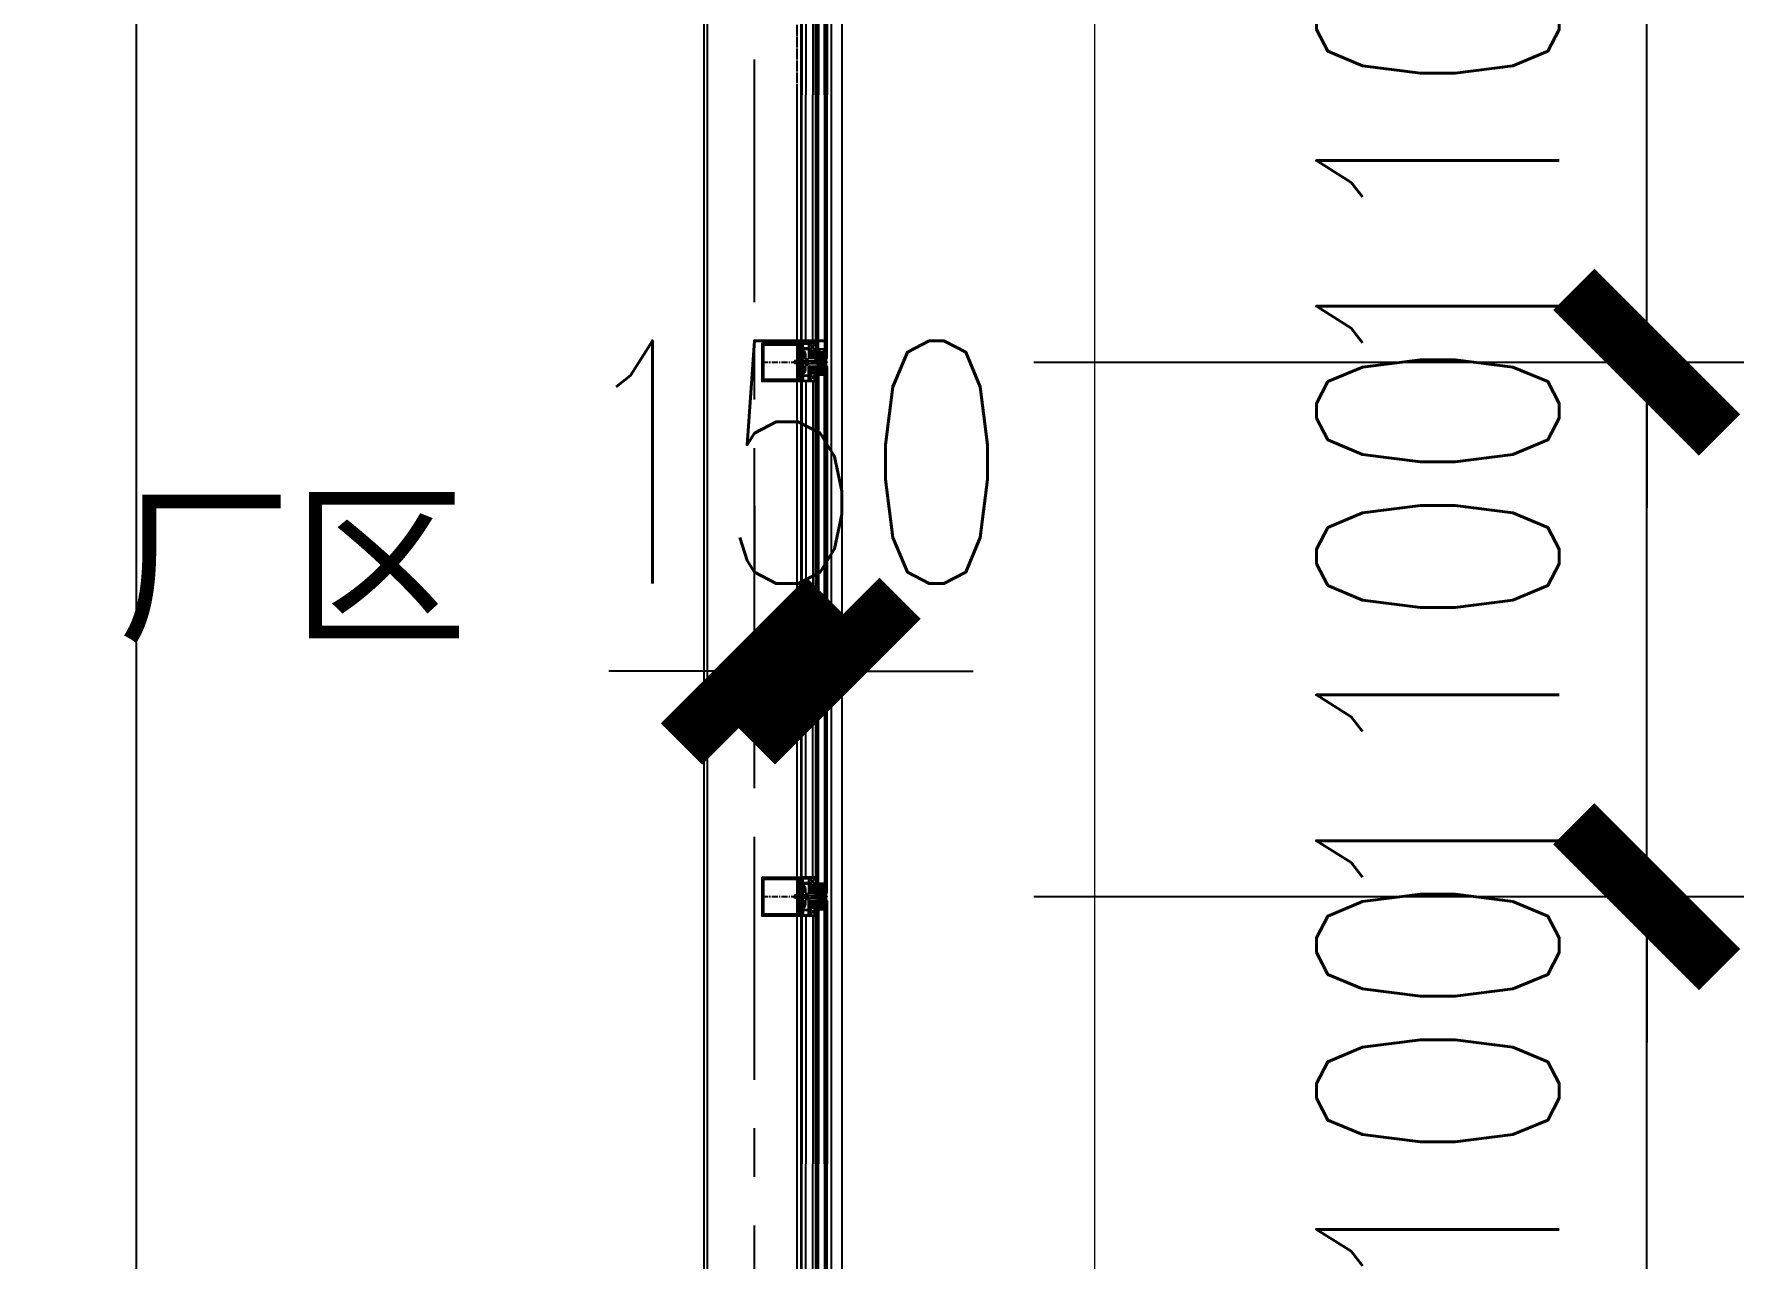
# Model space of a CAD drawing. Extents: x 220580 to 2027826, y -309201 to 71987.
# Drawn here: x 372753 to 376273, y -161125 to -158604 of the extents above; entities that cross this region are included whole.
import ezdxf
from ezdxf.enums import TextEntityAlignment as Align

# ---------------------------------------------------------------- set-up
doc = ezdxf.new("R2010")
doc.units = 0
for name, pattern in [('AUSGEZOGEN', [0]), ('CENTER', [2, 1.25, -0.25, 0.25, -0.25]), ('ZN-CENTER', [2, 1.25, -0.25, 0.25, -0.25]), ('ZN-DASH', [0.35, 0.25, -0.1])]:
    doc.linetypes.add(name, pattern=pattern)
for name, color, linetype in [('!ZN1-填充-8', 8, 'Continuous'), ('!ZN3-玻璃幕墙-4', 4, 'Continuous'), ('!ZN4-辅助材料-1', 1, 'Continuous'), ('!ZN4-配件-11', 11, 'Continuous'), ('!ZN5-钢材投影-40', 40, 'Continuous'), ('!ZN5-铝材投影-112', 112, 'Continuous'), ('!ZN5-铝材断面-6', 6, 'Continuous'), ('!ZN6-虚线-8', 8, 'ZN-DASH'), ('1 轴线 辅助线', 1, 'CENTER'), ('2钢材断面', 2, 'Continuous'), ('3符号', 173, 'Continuous'), ('A_Hatch', 8, 'Continuous'), ('DIM', 173, 'Continuous'), ('PUB_TEXT', 7, 'Continuous'), ('ZX', 240, 'CENTER'), ('型材截面颜色', 253, 'Continuous')]:
    doc.layers.add(name, color=color, linetype=linetype)
for name, color, linetype, lineweight in [('0CABR-填充', 8, 'Continuous', 5), ('0CABR-密封材料、垫片', 195, 'Continuous', 9), ('0填充', 8, 'Continuous', 13), ('彩钢板', 6, 'Continuous', 15)]:
    doc.layers.add(name, color=color, linetype=linetype, lineweight=lineweight)
doc.styles.add('DHTEXT-1', font='ROMANS.shx', dxfattribs={"width": 0.7, "bigfont": 'CHINESE.shx'})
doc.styles.add('图框', font='')
doc.styles.get('图框').set_extended_font_data('SimSun')
doc.dimstyles.new('ZN200', dxfattribs={"dimscale": 200, "dimtxt": 2.5, "dimasz": 1.5, "dimexe": 1, "dimexo": 2, "dimgap": 0.9, "dimtad": 1, "dimdec": 0, "dimdsep": 46, "dimtxsty": 'DHTEXT-1', "dimblk": 'ARCHTICK', "dimcen": 2.5, "dimclrd": 173, "dimclre": 173, "dimclrt": 7, "dimazin": 2, "dimtfac": 1, "dimtdec": 0, "dimtix": 1, "dimtmove": 2, "dimatfit": 3, "dimfxl": 0, "dimtolj": 1, "dimtzin": 0, "dimarcsym": 0})
pattern_1 = [(0, (104147.1523, 29987.512), (0.79375, 1.5875), [0, -1.5875])]
pattern_2 = [(45, (104147.1523, 29987.512), (-1.122532015, 1.122532015), []), (135, (104147.1523, 29987.512), (-1.122532015, -1.122532015), [])]
pattern_3 = [(90, (0, 14), (-1.5875, 0.79375), [0, -1.5875])]
pattern_4 = [(135, (0, 14), (-1.12253, -1.12253), []), (225, (0, 14), (1.12253, -1.12253), [])]

# ---------------------------------------------------------------- blocks, each defined once
blk = doc.blocks.new('_ArchTick')
at = {"color": 0, "linetype": 'ByBlock', "const_width": 0.4}
blk.add_lwpolyline([(-0.5, -0.5), (0.5, 0.5)], dxfattribs=at)
blk = doc.blocks.new('*D843')
at = {"layer": 'Defpoints', "color": 0, "ltscale": 2, "transparency": 16777216}
for p in [(374411.4, -158179.4), (376072.9, -158179.4), (374411.4, -159279.4)]:
    blk.add_point(p, dxfattribs=at)
at = {"layer": 'DIM', "color": 173, "linetype": 'ByBlock', "lineweight": -2, "ltscale": 2, "transparency": 16777216}
for p, q in [((376072.9, -158179.4), (376072.9, -157879.4)), ((374811.4, -158179.4), (376272.9, -158179.4)), ((376072.9, -159279.4), (376072.9, -158179.4)), ((374811.4, -159279.4), (376272.9, -159279.4)), ((376072.9, -159279.4), (376072.9, -159579.4))]:
    blk.add_line(p, q, dxfattribs=at)
at = {"layer": 'DIM', "color": 173, "lineweight": -2, "ltscale": 2, "transparency": 16777216, "xscale": 300, "yscale": 300, "zscale": 300}
for p, rotation in [((376072.9, -158179.4), 270), ((376072.9, -159279.4), 90)]:
    blk.add_blockref('_ArchTick', p, dxfattribs=dict(at, rotation=rotation))
at = {"layer": 'DIM', "color": 7, "ltscale": 2, "transparency": 16777216, "insert": (375642.9, -158729.4), "char_height": 500, "attachment_point": 5, "rotation": 90, "style": 'DHTEXT-1'}
blk.add_mtext('\\A1;1100', dxfattribs=at)
blk = doc.blocks.new('*D844')
at = {"layer": 'Defpoints', "color": 0, "ltscale": 2, "transparency": 16777216}
for p in [(374411.4, -159279.4), (376072.9, -159279.4), (374411.4, -160379.4)]:
    blk.add_point(p, dxfattribs=at)
at = {"layer": 'DIM', "color": 173, "linetype": 'ByBlock', "lineweight": -2, "ltscale": 2, "transparency": 16777216}
for p, q in [((376072.9, -159279.4), (376072.9, -158979.4)), ((374811.4, -159279.4), (376272.9, -159279.4)), ((376072.9, -160379.4), (376072.9, -159279.4)), ((374811.4, -160379.4), (376272.9, -160379.4)), ((376072.9, -160379.4), (376072.9, -160679.4))]:
    blk.add_line(p, q, dxfattribs=at)
at = {"layer": 'DIM', "color": 173, "lineweight": -2, "ltscale": 2, "transparency": 16777216, "xscale": 300, "yscale": 300, "zscale": 300}
for p, rotation in [((376072.9, -159279.4), 270), ((376072.9, -160379.4), 90)]:
    blk.add_blockref('_ArchTick', p, dxfattribs=dict(at, rotation=rotation))
at = {"layer": 'DIM', "color": 7, "ltscale": 2, "transparency": 16777216, "insert": (375642.9, -159829.4), "char_height": 500, "attachment_point": 5, "rotation": 90, "style": 'DHTEXT-1'}
blk.add_mtext('\\A1;1100', dxfattribs=at)
blk = doc.blocks.new('*D845')
at = {"layer": 'Defpoints', "color": 0, "ltscale": 2, "transparency": 16777216}
for p in [(374411.4, -160379.4), (376072.9, -160379.4), (374411.4, -161479.4)]:
    blk.add_point(p, dxfattribs=at)
at = {"layer": 'DIM', "color": 173, "linetype": 'ByBlock', "lineweight": -2, "ltscale": 2, "transparency": 16777216}
for p, q in [((376072.9, -160379.4), (376072.9, -160079.4)), ((374811.4, -160379.4), (376272.9, -160379.4)), ((376072.9, -161479.4), (376072.9, -160379.4)), ((374811.4, -161479.4), (376272.9, -161479.4)), ((376072.9, -161479.4), (376072.9, -161779.4))]:
    blk.add_line(p, q, dxfattribs=at)
at = {"layer": 'DIM', "color": 173, "lineweight": -2, "ltscale": 2, "transparency": 16777216, "xscale": 300, "yscale": 300, "zscale": 300}
for p, rotation in [((376072.9, -160379.4), 270), ((376072.9, -161479.4), 90)]:
    blk.add_blockref('_ArchTick', p, dxfattribs=dict(at, rotation=rotation))
at = {"layer": 'DIM', "color": 7, "ltscale": 2, "transparency": 16777216, "insert": (375642.9, -160929.4), "char_height": 500, "attachment_point": 5, "rotation": 90, "style": 'DHTEXT-1'}
blk.add_mtext('\\A1;1100', dxfattribs=at)
blk = doc.blocks.new('20250822090122')
at = {"layer": 'A_Hatch'}
h = blk.add_hatch(dxfattribs=at)
h.set_pattern_fill('ANSI32', color=256)
h.set_pattern_definition([(45, (-80, -40), (-3.3676, 3.3676), []), (45, (-77.755, -40), (-3.3676, 3.3676), [])])
h.paths.add_polyline_path([(0, 40), (-80, 40), (-80, -40), (0, -40)])
h.paths.add_polyline_path([(-4, 36), (-4, -36), (-76, -36), (-76, 36)], flags=16)
at = {"layer": '2钢材断面'}
for points in [[(-80, 40), (0, 40), (0, -40), (-80, -40)], [(-76, 36), (-4, 36), (-4, -36), (-76, -36)]]:
    blk.add_lwpolyline(points, close=True, dxfattribs=at)
blk = doc.blocks.new('20230625105620')
at = {"layer": '0CABR-填充'}
h = blk.add_hatch(dxfattribs=at)
h.set_pattern_fill('ANSI38', color=256, scale=0.3, angle=90)
h.set_pattern_definition([(135, (669.6331, -11486.4539), (-0.67351921, -0.67351921), []), (225, (669.6331, -11486.4539), (-0.67351921, -2.02055763), [2.38125, -1.42875])])
h.paths.add_polyline_path([(-5.2, 3.7), (-5.2, 4.5), (-8.5, 4.5), (-8.5, 7.5), (-5.2, 7.5), (-5.2, 8.3), (-9.5, 8.3), (-9.5, 3.7)])
h = blk.add_hatch(dxfattribs=at)
h.set_pattern_fill('ANSI38', color=256, scale=0.3, angle=90)
h.set_pattern_definition([(135, (669.6331, -11486.4539), (-0.67351921, -0.67351921), []), (225, (669.6331, -11486.4539), (-0.67351921, -2.02055763), [2.38125, -1.42875])])
h.paths.add_polyline_path([(-5.2, 3.7), (-5.2, 4.5), (-8.5, 4.5), (-8.5, 7.5), (-5.2, 7.5), (-5.2, 8.3), (-9.5, 8.3), (-9.5, 3.7)])
h = blk.add_hatch(dxfattribs=at)
h.set_pattern_fill('ANSI38', color=256, scale=0.3, angle=90)
h.set_pattern_definition([(135, (669.6331, -11498.4539), (-0.67351921, -0.67351921), []), (225, (669.6331, -11498.4539), (-0.67351921, -2.02055763), [2.38125, -1.42875])])
h.paths.add_polyline_path([(-5.2, -8.3), (-5.2, -7.5), (-8.5, -7.5), (-8.5, -4.5), (-5.2, -4.5), (-5.2, -3.7), (-9.5, -3.7), (-9.5, -8.3)])
h = blk.add_hatch(dxfattribs=at)
h.set_pattern_fill('ANSI38', color=256, scale=0.3, angle=90)
h.set_pattern_definition([(135, (669.6331, -11498.4539), (-0.67351921, -0.67351921), []), (225, (669.6331, -11498.4539), (-0.67351921, -2.02055763), [2.38125, -1.42875])])
h.paths.add_polyline_path([(-5.2, -8.3), (-5.2, -7.5), (-8.5, -7.5), (-8.5, -4.5), (-5.2, -4.5), (-5.2, -3.7), (-9.5, -3.7), (-9.5, -8.3)])
at = {"layer": '!ZN4-辅助材料-1'}
for points in [[(-5.2, 3.7), (-5.2, 4.5), (-8.5, 4.5), (-8.5, 7.5), (-5.2, 7.5), (-5.2, 8.3), (-9.5, 8.3), (-9.5, 3.7), (-5.2, 3.7)], [(-5.2, -3.7), (-5.2, -4.5), (-8.5, -4.5), (-8.5, -7.5), (-5.2, -7.5), (-5.2, -8.3), (-9.5, -8.3), (-9.5, -3.7), (-5.2, -3.7)]]:
    blk.add_lwpolyline(points, dxfattribs=at)
at = {"layer": '!ZN5-铝材投影-112'}
blk.add_lwpolyline([(-4.5, 4), (-4.5, -4, -0.414214), (-5, -4.5), (-8, -4.5, 0.414214), (-8.5, -5), (-8.5, -7, 0.414214), (-8, -7.5), (-4.5, -7.5, -0.414214), (-4, -8), (-4, -19, -0.414214), (-4.5, -19.5, 0.414214), (-5, -20), (-5, -21.5), (-1.5, -21.5, 0.339454), (-1, -21.1), (0.5, -15.5), (0.5, -0.5), (0, 0), (0.5, 0.5), (0.5, 15.5), (-1, 21.1, 0.339454), (-1.5, 21.5), (-5, 21.5), (-5, 20, 0.414214), (-4.5, 19.5, -0.414214), (-4, 19), (-4, 8, -0.414214), (-4.5, 7.5), (-8, 7.5, 0.414214), (-8.5, 7), (-8.5, 5, 0.414214), (-8, 4.5), (-5, 4.5, -0.414214), (-4.5, 4)], format="xyb", close=True, dxfattribs=at)
at = {"layer": '0CABR-密封材料、垫片'}
for points in [[(-5.2, 3.7), (-5.2, 4.5), (-8.5, 4.5), (-8.5, 7.5), (-5.2, 7.5), (-5.2, 8.3), (-9.5, 8.3), (-9.5, 3.7), (-5.2, 3.7)], [(-5.2, -3.7), (-5.2, -4.5), (-8.5, -4.5), (-8.5, -7.5), (-5.2, -7.5), (-5.2, -8.3), (-9.5, -8.3), (-9.5, -3.7), (-5.2, -3.7)]]:
    blk.add_lwpolyline(points, dxfattribs=at)
blk = doc.blocks.new('*U1907')
at = {"color": 0, "linetype": 'ZN-CENTER', "ltscale": 3}
blk.add_line((-7.1, 0), (25.2, 0), dxfattribs=at)
at = {"linetype": 'ByBlock', "ltscale": 10}
for p, q in [((-6.2, 0.6), (-5, 0.6)), ((-5.5, 3.3), (-1.6, 0.2)), ((-5, 0.6), (-5, -0.6)), ((-3.1, 6), (-1.6, 6)), ((-2.4, 0.8), (-2.4, -0.8)), ((-1.6, -6), (-1.6, 6)), ((-1.6, -4.6), (-1.6, 4.6)), ((-1.6, 4.6), (0, 4.6)), ((0, 0), (-1.6, 0.6)), ((0, 4.6), (0, -4.6)), ((0, 3), (22.5, 3)), ((0, 2.5), (23, 2.5)), ((22.5, -3), (22.5, 3)), ((22.5, 3), (23.4, 2.1)), ((23.4, -2.1), (23.4, 2.1)), ((-5, -0.6), (-6.2, -0.6)), ((-5.5, -3.3), (-1.6, -0.2)), ((-3.1, -6), (-1.6, -6)), ((0, -0.8), (-1.6, -0.3)), ((0, -4.6), (-1.6, -4.6)), ((0, -2.5), (23, -2.5)), ((0, -3), (22.5, -3)), ((22.5, -3), (23.4, -2.1))]:
    blk.add_line(p, q, dxfattribs=at)
for centre, start, end in [((0.6, 0.3), 123.0516, 177.2303), ((0.6, -0.3), 182.7697, 236.9484)]:
    blk.add_arc(centre, 6.84, start, end, dxfattribs=at)
at = {"layer": 'Defpoints', "color": 0, "ltscale": 10, "style": 'DHTEXT-1', "width": 0.7}
blk.add_text('M6', height=1, rotation=90, dxfattribs=at).set_placement((-2.3, -2.7), align=Align.CENTER)
blk = doc.blocks.new('16胶缝')
at = {"layer": '!ZN1-填充-8', "ltscale": 0.1}
h = blk.add_hatch(dxfattribs=at)
h.set_pattern_fill('HONEY', color=256, scale=10, style=0)
h.set_pattern_definition([(5e-15, (-19679.56, -11324.3713), (1.875, 1.08253175), [1.25, -2.5]), (120, (-19679.56, -11324.3713), (-1.874999996, 1.082531757), [1.25, -2.5]), (60, (-19679.56, -11324.3713), (4e-09, 2.165063507), [-2.5, 1.25])])
edge = h.paths.add_edge_path()
edge.add_ellipse((8, 13.4), major_axis=(0, -8.15), ratio=0.981746, start_angle=0, end_angle=360)
h = blk.add_hatch(dxfattribs=at)
h.set_pattern_fill('ANSI36', color=256, scale=10, style=0)
h.set_pattern_definition([(45, (-19679.5754, -11324.3713), (0.66291261, 2.43067956), [3.125, -0.625, 0, -0.625])])
edge = h.paths.add_edge_path()
edge.add_ellipse((8, 13.4), major_axis=(0.87, 8.1), ratio=0.981332, start_angle=124.6263, end_angle=247.3977, ccw=False)
edge.add_arc((0, 10.2), 1.2, 269.9716, 324.4867, ccw=False)
edge.add_line((0, 9), (0, 0))
edge.add_arc((8, -24.9), 26.2, 432.2032, 467.7968, ccw=False)
edge.add_line((16, 0), (16, 9))
edge.add_arc((16, 10.2), 1.23, 216.5906, 269.6986, ccw=False)
at = {"layer": '!ZN4-辅助材料-1', "color": 1, "ltscale": 0.1}
blk.add_arc((8, -24.9), 26.2, 72.2032, 107.7968, dxfattribs=at)
blk.add_ellipse((8, 13.4), major_axis=(0, -8.15), ratio=0.981746, dxfattribs=at)
blk.add_point((8, 0), dxfattribs=at)
blk = doc.blocks.new('胶缝断面')
at = {"color": 7, "ltscale": 0.1, "extrusion": (0, 0, -1), "zscale": -1, "rotation": 180}
blk.add_blockref('16胶缝', (8, 0), dxfattribs=at)
blk = doc.blocks.new('20230625110549')
at = {"layer": '!ZN1-填充-8', "ltscale": 20}
h = blk.add_hatch(color=256, dxfattribs=at)
h.dxf.hatch_style = 1
h.paths.add_polyline_path([(0, 5), (0, 0), (5, 0, 0.414214)])
at = {"layer": '0CABR-填充', "ltscale": 20}
blk.add_line((0, 0), (0, 5), dxfattribs=at)
blk.add_arc((0, 0), 5, 0, 90, dxfattribs=at)
blk = doc.blocks.new('20250822103150', base_point=(-89262.6, -87415.1))
at = {"layer": '!ZN4-辅助材料-1'}
blk.add_lwpolyline([(-89131.2, -87413.1), (-89152.3, -87413.1), (-89152.3, -87407.1), (-89131.2, -87407.1), (-89131.2, -87413.1), (-89152.3, -87407.1), (-89131.2, -87407.1), (-89152.3, -87413.1)], dxfattribs=at)
at = {"layer": '!ZN5-钢材投影-40'}
blk.add_lwpolyline([(-89142.2, -87418.1), (-89131.2, -87416.1), (-89131.2, -87413.1), (-89182.6, -87413.1), (-89182.6, -87418.1), (-89142.1, -87418.1)], close=True, dxfattribs=at)
at = {"layer": '0CABR-填充', "ltscale": 20}
blk.add_blockref('20230625110549', (-89182.6, -87413.1), dxfattribs=at)
at = {"layer": '0CABR-填充', "ltscale": 20, "xscale": -1, "rotation": 180}
blk.add_blockref('20230625110549', (-89182.6, -87418.1), dxfattribs=at)
blk = doc.blocks.new('20240131155736')
at = {"layer": '!ZN1-填充-8'}
h = blk.add_hatch(dxfattribs=at)
h.set_pattern_fill('ANSI36', color=256, scale=0.5, angle=270, style=0)
h.set_pattern_definition([(315, (4155.5162, -11794.8225), (1.54348152, -0.420949506), [1.984375, -0.396875, 0, -0.396875])])
h.paths.add_polyline_path([(-0.8, 0.7), (-0.8, -0.8), (1.3, -0.8), (1.3, 0.7)])
at = {"layer": '!ZN4-辅助材料-1', "linetype": 'AUSGEZOGEN'}
blk.add_line((-1.3, 0.7), (1.3, 0.7), dxfattribs=at)
blk = doc.blocks.new('20240131160147')
at = {"layer": '!ZN5-铝材断面-6'}
blk.add_lwpolyline([(-3.4, 1.2), (-3.4, 19.7), (-0.9, 19.7), (-0.9, -10.8), (9.1, -10.8), (9.1, -12.3), (-17.3, -12.3), (-17.3, 15.2, -0.414214), (-16.3, 16.2), (-15.1, 16.2, -0.414214), (-14.1, 15.2), (-14.1, 13.7), (-14.3, 13.7, 0.414214), (-14.8, 13.2), (-14.8, 1.2)], format="xyb", close=True, dxfattribs=at)
blk.add_lwpolyline([(-14.8, -0.8), (-14.8, -9.8), (-3.4, -9.8), (-3.4, -0.8)], close=True, dxfattribs=at)
at = {"layer": '!ZN1-填充-8', "ltscale": 50, "xscale": -1, "rotation": 180}
blk.add_blockref('20240131155736', (9.9, -11.5), dxfattribs=at)
blk = doc.blocks.new('20250822102610', base_point=(-89164.6, -87453.6))
at = {"layer": '!ZN1-填充-8'}
h = blk.add_hatch(dxfattribs=at)
h.set_pattern_fill('ANSI37', color=256, style=0)
h.set_pattern_definition([(45, (0, 0), (-1.122532015, 1.122532015), []), (135, (0, 0), (-1.122532015, -1.122532015), [])])
edge = h.paths.add_edge_path()
edge.add_line((-89165.1, -87423.1), (-89151.6, -87423.1))
edge.add_line((-89151.6, -87423.1), (-89152.6, -87424.1))
edge.add_line((-89152.6, -87424.1), (-89152.6, -87439.1))
edge.add_line((-89152.6, -87439.1), (-89164.6, -87439.1))
edge.add_line((-89164.6, -87439.1), (-89164.6, -87423.6))
edge.add_arc((-89165.1, -87423.6), 0.5, 359.9997, 450)
at = {"layer": '!ZN1-填充-8', "ltscale": 100}
for p, q in [((-89164.6, -87453.6), (-89152.6, -87439.1)), ((-89152.6, -87453.6), (-89164.6, -87439.1))]:
    blk.add_line(p, q, dxfattribs=at)
at = {"layer": '!ZN4-辅助材料-1', "linetype": 'AUSGEZOGEN'}
blk.add_lwpolyline([(-89165.1, -87423.1), (-89151.6, -87423.1), (-89152.6, -87424.1), (-89152.6, -87439.1), (-89164.6, -87439.1), (-89164.6, -87423.6, 0.414215), (-89165.1, -87423.1), (-89165.1, -87423.1)], format="xyb", dxfattribs=at)
blk.add_lwpolyline([(-89152.6, -87439.1), (-89164.6, -87439.1), (-89164.6, -87442.1)], dxfattribs=at)
blk.add_lwpolyline([(-89164.6, -87439.1), (-89164.6, -87453.6), (-89152.6, -87453.6), (-89152.6, -87439.1)], close=True, dxfattribs=at)
blk = doc.blocks.new('20250822103338', base_point=(-89182.6, -87455.1))
at = {"layer": '0填充'}
h = blk.add_hatch(dxfattribs=at)
h.set_pattern_fill('ANSI38', color=256, angle=360, style=0)
h.set_pattern_definition([(45, (0, 0), (-1.122532015, 1.122532015), []), (135, (0, 0), (-3.367596045, 1.122532015), [3.96875, -2.38125])])
h.paths.add_polyline_path([(-89182.6, -87453.1), (-89180.6, -87453.1), (-89180.6, -87427.6), (-89182.6, -87427.6)])
at = {"layer": '型材截面颜色', "ltscale": 60}
h = blk.add_hatch(dxfattribs=at)
h.set_pattern_fill('ANSI36', color=256, scale=0.3, angle=90)
h.set_pattern_definition([(135, (0, 0), (-0.9260889125, 0.2525697034), [1.190625, -0.238125, 0, -0.238125])])
h.paths.add_polyline_path([(-89182.6, -87455.1), (-89182.6, -87453.1), (-89180.6, -87453.1), (-89180.6, -87455.1)])
at = {"layer": '!ZN4-辅助材料-1'}
for points in [[(-89180.6, -87427.6), (-89182.6, -87427.6), (-89182.6, -87453.1), (-89180.6, -87453.1)], [(-89182.6, -87455.1), (-89182.6, -87453.1), (-89180.6, -87453.1), (-89180.6, -87455.1)]]:
    blk.add_lwpolyline(points, close=True, dxfattribs=at)
at = {"layer": '0CABR-密封材料、垫片'}
blk.add_lwpolyline([(-89180.6, -87427.6), (-89182.6, -87427.6), (-89182.6, -87455.1), (-89180.6, -87455.1)], close=True, dxfattribs=at)
blk = doc.blocks.new('20250822103828')
at = {"layer": '!ZN4-辅助材料-1', "ltscale": 100}
for name, p in [('20250822103338', (0, 0)), ('20250822102610', (18.4, 1.5))]:
    blk.add_blockref(name, p, dxfattribs=at)
at = {"layer": '!ZN6-虚线-8', "ltscale": 50}
blk.add_blockref('20240131160147', (19.3, 12.3), dxfattribs=at)
blk = doc.blocks.new('*U836')
at = {"layer": '!ZN1-填充-8'}
h = blk.add_hatch(dxfattribs=at)
h.set_pattern_fill('ANSI37', color=256, scale=0.5, angle=90, style=0)
h.set_pattern_definition(pattern_4)
h.paths.add_polyline_path([(-5, 8), (-19, 8), (-18, 9), (-18, 22), (-17.8, 22), (-15.8, 20), (-8.3, 20), (-6.3, 22), (-6, 22), (-6, 9)])
for points in [[(-18, 26.8), (-18, 22), (-17.8, 22), (-17.8, 26.8)], [(-6.3, 26.8), (-6.3, 22), (-6, 22), (-6, 26.8)], [(-18, -26.8), (-18, -22), (-17.8, -22), (-17.8, -26.8)], [(-6.3, -26.8), (-6.3, -22), (-6, -22), (-6, -26.8)]]:
    blk.add_hatch(color=256, dxfattribs=at).paths.add_polyline_path(points)
h = blk.add_hatch(dxfattribs=at)
h.set_pattern_fill('DOTS', color=8, angle=90, style=0)
h.set_pattern_definition(pattern_3)
h.paths.add_polyline_path([(-15.3, 21), (-8.7, 21), (-7.2, 22.4), (-7.2, 25.8), (-16.7, 25.8), (-16.7, 22.4)])
h = blk.add_hatch(dxfattribs=at)
h.set_pattern_fill('ANSI37', color=256, scale=0.5, style=0)
h.set_pattern_definition(pattern_2)
h.paths.add_polyline_path([(-5, -8), (-19, -8), (-18, -9), (-18, -22), (-17.8, -22), (-15.8, -20), (-8.3, -20), (-6.3, -22), (-6, -22), (-6, -9)])
h = blk.add_hatch(dxfattribs=at)
h.set_pattern_fill('DOTS', color=8, style=0)
h.set_pattern_definition(pattern_1)
h.paths.add_polyline_path([(-15.3, -21), (-8.7, -21), (-7.2, -22.4), (-7.2, -25.8), (-16.7, -25.8), (-16.7, -22.4)])
for p, q in [((-23, 8), (-23, 550)), ((-19, 8), (-19, 550)), ((-5, 8), (-5, 550)), ((-1, 8), (-1, 550)), ((-23, -8), (-23, -550)), ((-19, -8), (-19, -550)), ((-5, -8), (-5, -550)), ((-1, -8), (-1, -550))]:
    blk.add_line(p, q, dxfattribs=at)
at = {"layer": '!ZN3-玻璃幕墙-4'}
for points in [[(-24, 550), (-24, 9), (-23, 8), (-19, 8), (-18, 9), (-18, 550)], [(-6, 550), (-6, 9), (-5, 8), (-1, 8), (0, 9), (0, 550)], [(-24, -550), (-24, -9), (-23, -8), (-19, -8), (-18, -9), (-18, -550)], [(-6, -550), (-6, -9), (-5, -8), (-1, -8), (0, -9), (0, -550)]]:
    blk.add_lwpolyline(points, dxfattribs=at)
at = {"layer": '!ZN4-辅助材料-1'}
for points in [[(-5, 8), (-19, 8), (-18, 9), (-18, 22), (-17.8, 22), (-15.8, 20), (-8.3, 20), (-8.3, 20), (-6.3, 22), (-6, 22), (-6, 9), (-5, 8)], [(-18, 26.8), (-18, 22), (-17.8, 22), (-17.8, 26.8)], [(-15.8, 20), (-8.3, 20), (-6.3, 22), (-6.3, 27), (-17.8, 27), (-17.8, 22)], [(-15.3, 21), (-8.7, 21), (-7.2, 22.4), (-7.2, 25.8), (-16.7, 25.8), (-16.7, 22.4)], [(-6.3, 26.8), (-6.3, 22), (-6, 22), (-6, 26.8)], [(-5, -8), (-19, -8), (-18, -9), (-18, -22), (-17.8, -22), (-15.8, -20), (-8.3, -20), (-8.3, -20), (-6.3, -22), (-6, -22), (-6, -9), (-5, -8)], [(-18, -26.8), (-18, -22), (-17.8, -22), (-17.8, -26.8)], [(-15.8, -20), (-8.3, -20), (-6.3, -22), (-6.3, -27), (-17.8, -27), (-17.8, -22)], [(-15.3, -21), (-8.7, -21), (-7.2, -22.4), (-7.2, -25.8), (-16.7, -25.8), (-16.7, -22.4)], [(-6.3, -26.8), (-6.3, -22), (-6, -22), (-6, -26.8)]]:
    blk.add_lwpolyline(points, close=True, dxfattribs=at)
for points in [[(-17.8, 26.4), (-17.7, 26.4), (-17.7, 22), (-15.7, 20.1), (-8.3, 20.1), (-6.3, 22), (-6.3, 26.4), (-6.3, 26.4), (-6.3, 26.4)], [(-17.8, -26.4), (-17.7, -26.4), (-17.7, -22), (-15.7, -20.1), (-8.3, -20.1), (-6.3, -22), (-6.3, -26.4), (-6.3, -26.4), (-6.3, -26.4)]]:
    blk.add_lwpolyline(points, dxfattribs=at)
at = {"layer": '!ZN5-钢材投影-40', "ltscale": 0.3}
for p, q in [((-254.4, 550), (-254.4, -550)), ((-54.4, 550), (-54.4, -550))]:
    blk.add_line(p, q, dxfattribs=at)
at = {"layer": '!ZN5-铝材投影-112'}
for p, q in [((-52.4, 40), (-52.4, 550)), ((-43.9, 40), (-43.9, 550)), ((-30, 40), (-30, 550)), ((8, 550), (8, -550)), ((30, 550), (30, -550)), ((-52.4, -40), (-52.4, -550)), ((-43.9, -40), (-43.9, -550)), ((-30, -40), (-30, -550))]:
    blk.add_line(p, q, dxfattribs=at)
at = {"layer": '!ZN6-虚线-8', "color": 8, "linetype": 'ZN-DASH', "ltscale": 70}
for p, q in [((-246.4, -550), (-246.4, 550)), ((-62.4, 550), (-62.4, -550))]:
    blk.add_line(p, q, dxfattribs=at)
at = {"layer": 'Defpoints', "color": 250}
for p in [(-24, 8), (-18, 8), (-6, 20), (-6, 8), (0, 8), (-24, -8), (-18, -8), (-6, -8), (-6, -20), (0, -8)]:
    blk.add_point(p, dxfattribs=at)
at = {"layer": 'ZX', "ltscale": 10}
blk.add_line((-134.4, 0), (0, 0), dxfattribs=at)
at = {"layer": '!ZN4-辅助材料-1', "ltscale": 100, "xscale": -1, "rotation": 180}
blk.add_blockref('20250822103828', (-54.4, 40), dxfattribs=at)
at = {"layer": '!ZN4-辅助材料-1', "ltscale": 100}
for name, p in [('20250822103150', (-134.4, 0)), ('20250822103828', (-54.4, -40))]:
    blk.add_blockref(name, p, dxfattribs=at)
at = {"layer": '!ZN4-辅助材料-1', "rotation": 270}
blk.add_blockref('胶缝断面', (-1, 0), dxfattribs=at)
at = {"layer": '!ZN4-配件-11', "color": 1, "rotation": 180}
blk.add_blockref('*U1907', (-44.4, 0), dxfattribs=at)
at = {"layer": '!ZN5-铝材断面-6', "ltscale": 100}
blk.add_blockref('20250822090122', (-54.4, 0), dxfattribs=at)
at = {"layer": '0CABR-填充', "ltscale": 20}
blk.add_blockref('20230625105620', (-44.9, 0), dxfattribs=at)
blk = doc.blocks.new('*U837')
at = {"layer": '!ZN1-填充-8'}
h = blk.add_hatch(dxfattribs=at)
h.set_pattern_fill('ANSI37', color=256, scale=0.5, angle=90, style=0)
h.set_pattern_definition(pattern_4)
h.paths.add_polyline_path([(-5, 8), (-19, 8), (-18, 9), (-18, 22), (-17.8, 22), (-15.8, 20), (-8.3, 20), (-6.3, 22), (-6, 22), (-6, 9)])
for points in [[(-18, 26.8), (-18, 22), (-17.8, 22), (-17.8, 26.8)], [(-6.3, 26.8), (-6.3, 22), (-6, 22), (-6, 26.8)], [(-18, -26.8), (-18, -22), (-17.8, -22), (-17.8, -26.8)], [(-6.3, -26.8), (-6.3, -22), (-6, -22), (-6, -26.8)]]:
    blk.add_hatch(color=256, dxfattribs=at).paths.add_polyline_path(points)
h = blk.add_hatch(dxfattribs=at)
h.set_pattern_fill('DOTS', color=8, angle=90, style=0)
h.set_pattern_definition(pattern_3)
h.paths.add_polyline_path([(-15.3, 21), (-8.7, 21), (-7.2, 22.4), (-7.2, 25.8), (-16.7, 25.8), (-16.7, 22.4)])
h = blk.add_hatch(dxfattribs=at)
h.set_pattern_fill('ANSI37', color=256, scale=0.5, style=0)
h.set_pattern_definition(pattern_2)
h.paths.add_polyline_path([(-5, -8), (-19, -8), (-18, -9), (-18, -22), (-17.8, -22), (-15.8, -20), (-8.3, -20), (-6.3, -22), (-6, -22), (-6, -9)])
h = blk.add_hatch(dxfattribs=at)
h.set_pattern_fill('DOTS', color=8, style=0)
h.set_pattern_definition(pattern_1)
h.paths.add_polyline_path([(-15.3, -21), (-8.7, -21), (-7.2, -22.4), (-7.2, -25.8), (-16.7, -25.8), (-16.7, -22.4)])
for p, q in [((-23, 8), (-23, 550)), ((-19, 8), (-19, 550)), ((-5, 8), (-5, 550)), ((-1, 8), (-1, 550)), ((-23, -8), (-23, -550)), ((-19, -8), (-19, -550)), ((-5, -8), (-5, -550)), ((-1, -8), (-1, -550))]:
    blk.add_line(p, q, dxfattribs=at)
at = {"layer": '!ZN3-玻璃幕墙-4'}
for points in [[(-24, 550), (-24, 9), (-23, 8), (-19, 8), (-18, 9), (-18, 550)], [(-6, 550), (-6, 9), (-5, 8), (-1, 8), (0, 9), (0, 550)], [(-24, -550), (-24, -9), (-23, -8), (-19, -8), (-18, -9), (-18, -550)], [(-6, -550), (-6, -9), (-5, -8), (-1, -8), (0, -9), (0, -550)]]:
    blk.add_lwpolyline(points, dxfattribs=at)
at = {"layer": '!ZN4-辅助材料-1'}
for points in [[(-5, 8), (-19, 8), (-18, 9), (-18, 22), (-17.8, 22), (-15.8, 20), (-8.3, 20), (-8.3, 20), (-6.3, 22), (-6, 22), (-6, 9), (-5, 8)], [(-18, 26.8), (-18, 22), (-17.8, 22), (-17.8, 26.8)], [(-15.8, 20), (-8.3, 20), (-6.3, 22), (-6.3, 27), (-17.8, 27), (-17.8, 22)], [(-15.3, 21), (-8.7, 21), (-7.2, 22.4), (-7.2, 25.8), (-16.7, 25.8), (-16.7, 22.4)], [(-6.3, 26.8), (-6.3, 22), (-6, 22), (-6, 26.8)], [(-5, -8), (-19, -8), (-18, -9), (-18, -22), (-17.8, -22), (-15.8, -20), (-8.3, -20), (-8.3, -20), (-6.3, -22), (-6, -22), (-6, -9), (-5, -8)], [(-18, -26.8), (-18, -22), (-17.8, -22), (-17.8, -26.8)], [(-15.8, -20), (-8.3, -20), (-6.3, -22), (-6.3, -27), (-17.8, -27), (-17.8, -22)], [(-15.3, -21), (-8.7, -21), (-7.2, -22.4), (-7.2, -25.8), (-16.7, -25.8), (-16.7, -22.4)], [(-6.3, -26.8), (-6.3, -22), (-6, -22), (-6, -26.8)]]:
    blk.add_lwpolyline(points, close=True, dxfattribs=at)
for points in [[(-17.8, 26.4), (-17.7, 26.4), (-17.7, 22), (-15.7, 20.1), (-8.3, 20.1), (-6.3, 22), (-6.3, 26.4), (-6.3, 26.4), (-6.3, 26.4)], [(-17.8, -26.4), (-17.7, -26.4), (-17.7, -22), (-15.7, -20.1), (-8.3, -20.1), (-6.3, -22), (-6.3, -26.4), (-6.3, -26.4), (-6.3, -26.4)]]:
    blk.add_lwpolyline(points, dxfattribs=at)
at = {"layer": '!ZN5-钢材投影-40', "ltscale": 0.3}
for p, q in [((-254.4, 550), (-254.4, -550)), ((-54.4, 550), (-54.4, -550))]:
    blk.add_line(p, q, dxfattribs=at)
at = {"layer": '!ZN5-铝材投影-112'}
for p, q in [((-52.4, 40), (-52.4, 550)), ((-43.9, 40), (-43.9, 550)), ((-30, 40), (-30, 550)), ((8, 550), (8, -550)), ((30, 550), (30, -550)), ((-52.4, -40), (-52.4, -550)), ((-43.9, -40), (-43.9, -550)), ((-30, -40), (-30, -550))]:
    blk.add_line(p, q, dxfattribs=at)
at = {"layer": '!ZN6-虚线-8', "color": 8, "linetype": 'ZN-DASH', "ltscale": 70}
for p, q in [((-246.4, -550), (-246.4, 550)), ((-62.4, 550), (-62.4, -550))]:
    blk.add_line(p, q, dxfattribs=at)
at = {"layer": 'Defpoints', "color": 250}
for p in [(-24, 8), (-18, 8), (-6, 20), (-6, 8), (0, 8), (-24, -8), (-18, -8), (-6, -8), (-6, -20), (0, -8)]:
    blk.add_point(p, dxfattribs=at)
at = {"layer": 'ZX', "ltscale": 10}
blk.add_line((-134.4, 0), (0, 0), dxfattribs=at)
at = {"layer": '!ZN4-辅助材料-1', "ltscale": 100, "xscale": -1, "rotation": 180}
blk.add_blockref('20250822103828', (-54.4, 40), dxfattribs=at)
at = {"layer": '!ZN4-辅助材料-1', "ltscale": 100}
for name, p in [('20250822103150', (-134.4, 0)), ('20250822103828', (-54.4, -40))]:
    blk.add_blockref(name, p, dxfattribs=at)
at = {"layer": '!ZN4-辅助材料-1', "rotation": 270}
blk.add_blockref('胶缝断面', (-1, 0), dxfattribs=at)
at = {"layer": '!ZN4-配件-11', "color": 1, "rotation": 180}
blk.add_blockref('*U1907', (-44.4, 0), dxfattribs=at)
at = {"layer": '!ZN5-铝材断面-6', "ltscale": 100}
blk.add_blockref('20250822090122', (-54.4, 0), dxfattribs=at)
at = {"layer": '0CABR-填充', "ltscale": 20}
blk.add_blockref('20230625105620', (-44.9, 0), dxfattribs=at)
blk = doc.blocks.new('*U838')
at = {"layer": '!ZN1-填充-8'}
h = blk.add_hatch(dxfattribs=at)
h.set_pattern_fill('ANSI37', color=256, scale=0.5, angle=90, style=0)
h.set_pattern_definition(pattern_4)
h.paths.add_polyline_path([(-5, 8), (-19, 8), (-18, 9), (-18, 22), (-17.8, 22), (-15.8, 20), (-8.3, 20), (-6.3, 22), (-6, 22), (-6, 9)])
for points in [[(-18, 26.8), (-18, 22), (-17.8, 22), (-17.8, 26.8)], [(-6.3, 26.8), (-6.3, 22), (-6, 22), (-6, 26.8)], [(-18, -26.8), (-18, -22), (-17.8, -22), (-17.8, -26.8)], [(-6.3, -26.8), (-6.3, -22), (-6, -22), (-6, -26.8)]]:
    blk.add_hatch(color=256, dxfattribs=at).paths.add_polyline_path(points)
h = blk.add_hatch(dxfattribs=at)
h.set_pattern_fill('DOTS', color=8, angle=90, style=0)
h.set_pattern_definition(pattern_3)
h.paths.add_polyline_path([(-15.3, 21), (-8.7, 21), (-7.2, 22.4), (-7.2, 25.8), (-16.7, 25.8), (-16.7, 22.4)])
h = blk.add_hatch(dxfattribs=at)
h.set_pattern_fill('ANSI37', color=256, scale=0.5, style=0)
h.set_pattern_definition(pattern_2)
h.paths.add_polyline_path([(-5, -8), (-19, -8), (-18, -9), (-18, -22), (-17.8, -22), (-15.8, -20), (-8.3, -20), (-6.3, -22), (-6, -22), (-6, -9)])
h = blk.add_hatch(dxfattribs=at)
h.set_pattern_fill('DOTS', color=8, style=0)
h.set_pattern_definition(pattern_1)
h.paths.add_polyline_path([(-15.3, -21), (-8.7, -21), (-7.2, -22.4), (-7.2, -25.8), (-16.7, -25.8), (-16.7, -22.4)])
for p, q in [((-23, 8), (-23, 550)), ((-19, 8), (-19, 550)), ((-5, 8), (-5, 550)), ((-1, 8), (-1, 550)), ((-23, -8), (-23, -550)), ((-19, -8), (-19, -550)), ((-5, -8), (-5, -550)), ((-1, -8), (-1, -550))]:
    blk.add_line(p, q, dxfattribs=at)
at = {"layer": '!ZN3-玻璃幕墙-4'}
for points in [[(-24, 550), (-24, 9), (-23, 8), (-19, 8), (-18, 9), (-18, 550)], [(-6, 550), (-6, 9), (-5, 8), (-1, 8), (0, 9), (0, 550)], [(-24, -550), (-24, -9), (-23, -8), (-19, -8), (-18, -9), (-18, -550)], [(-6, -550), (-6, -9), (-5, -8), (-1, -8), (0, -9), (0, -550)]]:
    blk.add_lwpolyline(points, dxfattribs=at)
at = {"layer": '!ZN4-辅助材料-1'}
for points in [[(-5, 8), (-19, 8), (-18, 9), (-18, 22), (-17.8, 22), (-15.8, 20), (-8.3, 20), (-8.3, 20), (-6.3, 22), (-6, 22), (-6, 9), (-5, 8)], [(-18, 26.8), (-18, 22), (-17.8, 22), (-17.8, 26.8)], [(-15.8, 20), (-8.3, 20), (-6.3, 22), (-6.3, 27), (-17.8, 27), (-17.8, 22)], [(-15.3, 21), (-8.7, 21), (-7.2, 22.4), (-7.2, 25.8), (-16.7, 25.8), (-16.7, 22.4)], [(-6.3, 26.8), (-6.3, 22), (-6, 22), (-6, 26.8)], [(-5, -8), (-19, -8), (-18, -9), (-18, -22), (-17.8, -22), (-15.8, -20), (-8.3, -20), (-8.3, -20), (-6.3, -22), (-6, -22), (-6, -9), (-5, -8)], [(-18, -26.8), (-18, -22), (-17.8, -22), (-17.8, -26.8)], [(-15.8, -20), (-8.3, -20), (-6.3, -22), (-6.3, -27), (-17.8, -27), (-17.8, -22)], [(-15.3, -21), (-8.7, -21), (-7.2, -22.4), (-7.2, -25.8), (-16.7, -25.8), (-16.7, -22.4)], [(-6.3, -26.8), (-6.3, -22), (-6, -22), (-6, -26.8)]]:
    blk.add_lwpolyline(points, close=True, dxfattribs=at)
for points in [[(-17.8, 26.4), (-17.7, 26.4), (-17.7, 22), (-15.7, 20.1), (-8.3, 20.1), (-6.3, 22), (-6.3, 26.4), (-6.3, 26.4), (-6.3, 26.4)], [(-17.8, -26.4), (-17.7, -26.4), (-17.7, -22), (-15.7, -20.1), (-8.3, -20.1), (-6.3, -22), (-6.3, -26.4), (-6.3, -26.4), (-6.3, -26.4)]]:
    blk.add_lwpolyline(points, dxfattribs=at)
at = {"layer": '!ZN5-钢材投影-40', "ltscale": 0.3}
for p, q in [((-254.4, 550), (-254.4, -550)), ((-54.4, 550), (-54.4, -550))]:
    blk.add_line(p, q, dxfattribs=at)
at = {"layer": '!ZN5-铝材投影-112'}
for p, q in [((-52.4, 40), (-52.4, 550)), ((-43.9, 40), (-43.9, 550)), ((-30, 40), (-30, 550)), ((8, 550), (8, -550)), ((30, 550), (30, -550)), ((-52.4, -40), (-52.4, -550)), ((-43.9, -40), (-43.9, -550)), ((-30, -40), (-30, -550))]:
    blk.add_line(p, q, dxfattribs=at)
at = {"layer": '!ZN6-虚线-8', "color": 8, "linetype": 'ZN-DASH', "ltscale": 70}
for p, q in [((-246.4, -550), (-246.4, 550)), ((-62.4, 550), (-62.4, -550))]:
    blk.add_line(p, q, dxfattribs=at)
at = {"layer": 'Defpoints', "color": 250}
for p in [(-24, 8), (-18, 8), (-6, 20), (-6, 8), (0, 8), (-24, -8), (-18, -8), (-6, -8), (-6, -20), (0, -8)]:
    blk.add_point(p, dxfattribs=at)
at = {"layer": 'ZX', "ltscale": 10}
blk.add_line((-134.4, 0), (0, 0), dxfattribs=at)
at = {"layer": '!ZN4-辅助材料-1', "ltscale": 100, "xscale": -1, "rotation": 180}
blk.add_blockref('20250822103828', (-54.4, 40), dxfattribs=at)
at = {"layer": '!ZN4-辅助材料-1', "ltscale": 100}
for name, p in [('20250822103150', (-134.4, 0)), ('20250822103828', (-54.4, -40))]:
    blk.add_blockref(name, p, dxfattribs=at)
at = {"layer": '!ZN4-辅助材料-1', "rotation": 270}
blk.add_blockref('胶缝断面', (-1, 0), dxfattribs=at)
at = {"layer": '!ZN4-配件-11', "color": 1, "rotation": 180}
blk.add_blockref('*U1907', (-44.4, 0), dxfattribs=at)
at = {"layer": '!ZN5-铝材断面-6', "ltscale": 100}
blk.add_blockref('20250822090122', (-54.4, 0), dxfattribs=at)
at = {"layer": '0CABR-填充', "ltscale": 20}
blk.add_blockref('20230625105620', (-44.9, 0), dxfattribs=at)
blk = doc.blocks.new('*U839')
at = {"layer": '!ZN1-填充-8'}
h = blk.add_hatch(dxfattribs=at)
h.set_pattern_fill('ANSI37', color=256, scale=0.5, angle=90, style=0)
h.set_pattern_definition(pattern_4)
h.paths.add_polyline_path([(-5, 8), (-19, 8), (-18, 9), (-18, 22), (-17.8, 22), (-15.8, 20), (-8.3, 20), (-6.3, 22), (-6, 22), (-6, 9)])
for points in [[(-18, 26.8), (-18, 22), (-17.8, 22), (-17.8, 26.8)], [(-6.3, 26.8), (-6.3, 22), (-6, 22), (-6, 26.8)], [(-18, -26.8), (-18, -22), (-17.8, -22), (-17.8, -26.8)], [(-6.3, -26.8), (-6.3, -22), (-6, -22), (-6, -26.8)]]:
    blk.add_hatch(color=256, dxfattribs=at).paths.add_polyline_path(points)
h = blk.add_hatch(dxfattribs=at)
h.set_pattern_fill('DOTS', color=8, angle=90, style=0)
h.set_pattern_definition(pattern_3)
h.paths.add_polyline_path([(-15.3, 21), (-8.7, 21), (-7.2, 22.4), (-7.2, 25.8), (-16.7, 25.8), (-16.7, 22.4)])
h = blk.add_hatch(dxfattribs=at)
h.set_pattern_fill('ANSI37', color=256, scale=0.5, style=0)
h.set_pattern_definition(pattern_2)
h.paths.add_polyline_path([(-5, -8), (-19, -8), (-18, -9), (-18, -22), (-17.8, -22), (-15.8, -20), (-8.3, -20), (-6.3, -22), (-6, -22), (-6, -9)])
h = blk.add_hatch(dxfattribs=at)
h.set_pattern_fill('DOTS', color=8, style=0)
h.set_pattern_definition(pattern_1)
h.paths.add_polyline_path([(-15.3, -21), (-8.7, -21), (-7.2, -22.4), (-7.2, -25.8), (-16.7, -25.8), (-16.7, -22.4)])
for p, q in [((-23, 8), (-23, 550)), ((-19, 8), (-19, 550)), ((-5, 8), (-5, 550)), ((-1, 8), (-1, 550)), ((-23, -8), (-23, -550)), ((-19, -8), (-19, -550)), ((-5, -8), (-5, -550)), ((-1, -8), (-1, -550))]:
    blk.add_line(p, q, dxfattribs=at)
at = {"layer": '!ZN3-玻璃幕墙-4'}
for points in [[(-24, 550), (-24, 9), (-23, 8), (-19, 8), (-18, 9), (-18, 550)], [(-6, 550), (-6, 9), (-5, 8), (-1, 8), (0, 9), (0, 550)], [(-24, -550), (-24, -9), (-23, -8), (-19, -8), (-18, -9), (-18, -550)], [(-6, -550), (-6, -9), (-5, -8), (-1, -8), (0, -9), (0, -550)]]:
    blk.add_lwpolyline(points, dxfattribs=at)
at = {"layer": '!ZN4-辅助材料-1'}
for points in [[(-5, 8), (-19, 8), (-18, 9), (-18, 22), (-17.8, 22), (-15.8, 20), (-8.3, 20), (-8.3, 20), (-6.3, 22), (-6, 22), (-6, 9), (-5, 8)], [(-18, 26.8), (-18, 22), (-17.8, 22), (-17.8, 26.8)], [(-15.8, 20), (-8.3, 20), (-6.3, 22), (-6.3, 27), (-17.8, 27), (-17.8, 22)], [(-15.3, 21), (-8.7, 21), (-7.2, 22.4), (-7.2, 25.8), (-16.7, 25.8), (-16.7, 22.4)], [(-6.3, 26.8), (-6.3, 22), (-6, 22), (-6, 26.8)], [(-5, -8), (-19, -8), (-18, -9), (-18, -22), (-17.8, -22), (-15.8, -20), (-8.3, -20), (-8.3, -20), (-6.3, -22), (-6, -22), (-6, -9), (-5, -8)], [(-18, -26.8), (-18, -22), (-17.8, -22), (-17.8, -26.8)], [(-15.8, -20), (-8.3, -20), (-6.3, -22), (-6.3, -27), (-17.8, -27), (-17.8, -22)], [(-15.3, -21), (-8.7, -21), (-7.2, -22.4), (-7.2, -25.8), (-16.7, -25.8), (-16.7, -22.4)], [(-6.3, -26.8), (-6.3, -22), (-6, -22), (-6, -26.8)]]:
    blk.add_lwpolyline(points, close=True, dxfattribs=at)
for points in [[(-17.8, 26.4), (-17.7, 26.4), (-17.7, 22), (-15.7, 20.1), (-8.3, 20.1), (-6.3, 22), (-6.3, 26.4), (-6.3, 26.4), (-6.3, 26.4)], [(-17.8, -26.4), (-17.7, -26.4), (-17.7, -22), (-15.7, -20.1), (-8.3, -20.1), (-6.3, -22), (-6.3, -26.4), (-6.3, -26.4), (-6.3, -26.4)]]:
    blk.add_lwpolyline(points, dxfattribs=at)
at = {"layer": '!ZN5-钢材投影-40', "ltscale": 0.3}
for p, q in [((-254.4, 550), (-254.4, -550)), ((-54.4, 550), (-54.4, -550))]:
    blk.add_line(p, q, dxfattribs=at)
at = {"layer": '!ZN5-铝材投影-112'}
for p, q in [((-52.4, 40), (-52.4, 550)), ((-43.9, 40), (-43.9, 550)), ((-30, 40), (-30, 550)), ((8, 550), (8, -550)), ((30, 550), (30, -550)), ((-52.4, -40), (-52.4, -550)), ((-43.9, -40), (-43.9, -550)), ((-30, -40), (-30, -550))]:
    blk.add_line(p, q, dxfattribs=at)
at = {"layer": '!ZN6-虚线-8', "color": 8, "linetype": 'ZN-DASH', "ltscale": 70}
for p, q in [((-246.4, -550), (-246.4, 550)), ((-62.4, 550), (-62.4, -550))]:
    blk.add_line(p, q, dxfattribs=at)
at = {"layer": 'Defpoints', "color": 250}
for p in [(-24, 8), (-18, 8), (-6, 20), (-6, 8), (0, 8), (-24, -8), (-18, -8), (-6, -8), (-6, -20), (0, -8)]:
    blk.add_point(p, dxfattribs=at)
at = {"layer": 'ZX', "ltscale": 10}
blk.add_line((-134.4, 0), (0, 0), dxfattribs=at)
at = {"layer": '!ZN4-辅助材料-1', "ltscale": 100, "xscale": -1, "rotation": 180}
blk.add_blockref('20250822103828', (-54.4, 40), dxfattribs=at)
at = {"layer": '!ZN4-辅助材料-1', "ltscale": 100}
for name, p in [('20250822103150', (-134.4, 0)), ('20250822103828', (-54.4, -40))]:
    blk.add_blockref(name, p, dxfattribs=at)
at = {"layer": '!ZN4-辅助材料-1', "rotation": 270}
blk.add_blockref('胶缝断面', (-1, 0), dxfattribs=at)
at = {"layer": '!ZN4-配件-11', "color": 1, "rotation": 180}
blk.add_blockref('*U1907', (-44.4, 0), dxfattribs=at)
at = {"layer": '!ZN5-铝材断面-6', "ltscale": 100}
blk.add_blockref('20250822090122', (-54.4, 0), dxfattribs=at)
at = {"layer": '0CABR-填充', "ltscale": 20}
blk.add_blockref('20230625105620', (-44.9, 0), dxfattribs=at)
blk = doc.blocks.new('*D1144')
at = {"layer": 'Defpoints', "color": 0, "ltscale": 2000, "transparency": 16777216}
for p in [(374386, -159915.2), (374236, -159975.1), (374386, -159975.1)]:
    blk.add_point(p, dxfattribs=at)
at = {"layer": 'DIM', "color": 173, "linetype": 'ByBlock', "lineweight": -2, "ltscale": 2000, "transparency": 16777216}
for p, q in [((374236, -159575.1), (374236, -159715.2)), ((374386, -159575.1), (374386, -159715.2)), ((374236, -159915.2), (373936, -159915.2)), ((374236, -159915.2), (374386, -159915.2)), ((374386, -159915.2), (374686, -159915.2))]:
    blk.add_line(p, q, dxfattribs=at)
at = {"layer": 'DIM', "color": 173, "lineweight": -2, "ltscale": 2000, "transparency": 16777216, "xscale": 300, "yscale": 300, "zscale": 300}
blk.add_blockref('_ArchTick', (374236, -159915.2), dxfattribs=at)
at = {"layer": 'DIM', "color": 173, "lineweight": -2, "ltscale": 2000, "transparency": 16777216, "xscale": 300, "yscale": 300, "zscale": 300, "rotation": 180}
blk.add_blockref('_ArchTick', (374386, -159915.2), dxfattribs=at)
at = {"layer": 'DIM', "color": 7, "ltscale": 2000, "transparency": 16777216, "insert": (374311, -159485.2), "char_height": 500, "attachment_point": 5, "style": 'DHTEXT-1'}
blk.add_mtext('\\A1;150', dxfattribs=at)

msp = doc.modelspace()

# ---------------------------------------------------------------- linework, layer by layer
at = {"layer": '!ZN5-钢材投影-40', "ltscale": 0.3}
for p, q in [((374131.6, -156899.4), (374131.6, -162880.6)), ((374331.6, -156899.4), (374331.6, -162880.6))]:
    msp.add_line(p, q, dxfattribs=at)
at = {"layer": '!ZN6-虚线-8', "color": 8, "linetype": 'ZN-DASH', "ltscale": 70}
for p, q in [((374139.6, -162880.6), (374139.6, -156899.4)), ((374323.6, -156899.4), (374323.6, -162880.6))]:
    msp.add_line(p, q, dxfattribs=at)
at = {"layer": '1 轴线 辅助线', "ltscale": 400}
msp.add_line((374236, -167956.2), (374236, -148390.8), dxfattribs=at)
at = {"layer": '3符号'}
msp.add_lwpolyline([(372963.2, -149061), (372963.2, -158254.5), (373173.2, -158330.9), (372753.2, -158405), (372963.2, -158479.5), (372963.2, -167673)], dxfattribs=at)
at = {"layer": '彩钢板', "color": 8}
msp.add_line((374936, -150815.5), (374936, -165271.1), dxfattribs=at)

# ---------------------------------------------------------------- block references
at = {"ltscale": 50}
for name, p in [('*U839', (374386, -158179.4)), ('*U838', (374386, -159279.4)), ('*U837', (374386, -160379.4)), ('*U836', (374386, -161479.4))]:
    msp.add_blockref(name, p, dxfattribs=at)

# ---------------------------------------------------------------- texts
at = {"layer": 'PUB_TEXT', "style": '图框'}
msp.add_text('厂区', height=264.35, dxfattribs=at).set_placement((372923.7, -159830))

# ---------------------------------------------------------------- dimensions: what is measured, and where the dimension line sits
at = {"layer": 'DIM', "ltscale": 2}
for base, p1, p2, picture, middle in [((376072.9, -158179.4), (374411.4, -159279.4), (374411.4, -158179.4), '*D843', (375642.9, -158729.4)), ((376072.9, -159279.4), (374411.4, -160379.4), (374411.4, -159279.4), '*D844', (375642.9, -159829.4)), ((376072.9, -160379.4), (374411.4, -161479.4), (374411.4, -160379.4), '*D845', (375642.9, -160929.4))]:
    dim = msp.add_linear_dim(base=base, p1=p1, p2=p2, angle=90, dimstyle='ZN200', dxfattribs=at)
    dim.commit()
    dim.dimension.update_dxf_attribs({"geometry": picture, "text_midpoint": middle})
at = {"layer": 'DIM', "ltscale": 2000}
dim = msp.add_linear_dim(base=(374386, -159915.2), p1=(374236, -159975.1), p2=(374386, -159975.1), dimstyle='ZN200', dxfattribs=at)
dim.commit()
dim.dimension.update_dxf_attribs({"geometry": '*D1144', "text_midpoint": (374311, -159485.2)})

doc.saveas('drawing.dxf')
